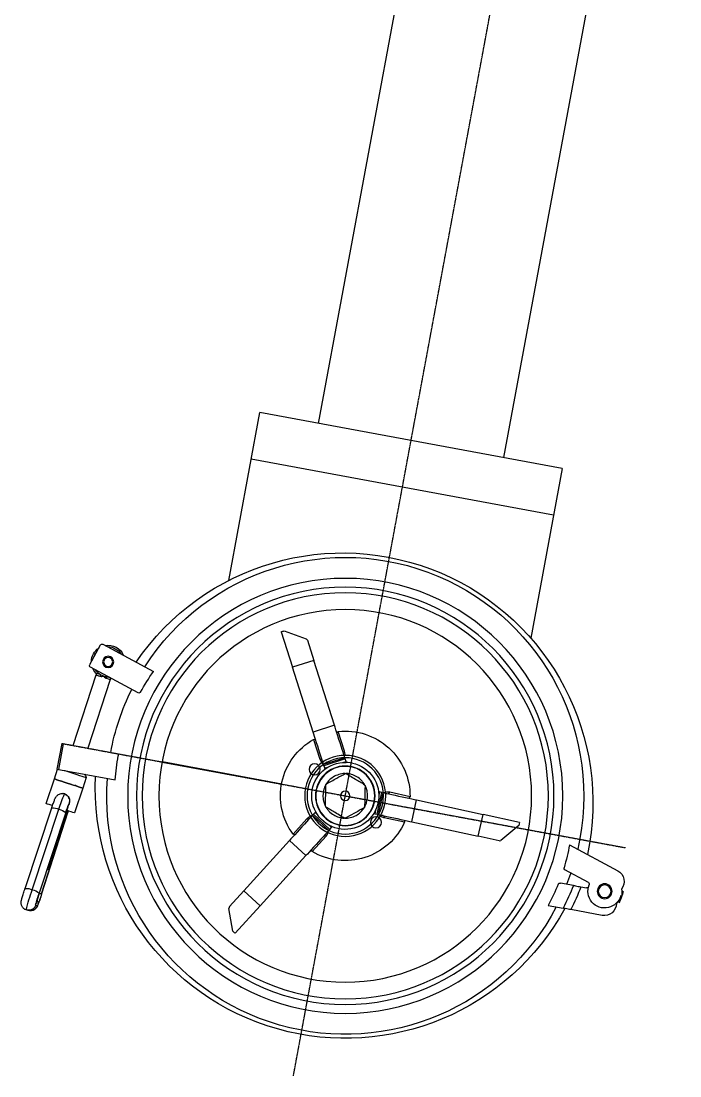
# Model space of a CAD drawing. Header units: millimetres. Extents: x -62354 to 129108, y -71259 to 35407.
# Drawn here: x -20539 to -20185, y 18749 to 19315 of the extents above; entities that cross this region are included whole.
import ezdxf

# ---------------------------------------------------------------- set-up
doc = ezdxf.new("R2010")
doc.units = ezdxf.units.MM
doc.header["$MEASUREMENT"] = 0
doc.linetypes.add('1st FL Layout xrf$0$DASHED2', pattern=[0.375, 0.25, -0.125])
doc.layers.add('1st FL Layout xrf$0$CR-Machine', color=7, linetype='Continuous', transparency=0.5)

# ---------------------------------------------------------------- blocks, each defined once
blk = doc.blocks.new('1st FL Layout xrf$0$skjdfhkjwhieuyiury8723423434343')
for p, q in [((1055.59, -361.26), (1012.32, -375.58)), ((1055.59, -361.26), (1055.6, -361.26)), ((1067.46, -362.83), (1067.16, -361.9)), ((1056.31, -365.09), (1013.04, -379.42)), ((1063.91, -367.1), (1064.59, -366.94)), ((1064.59, -366.94), (1064.9, -367.87)), ((1010.09, -372.61), (996.78, -376.96)), ((1014.82, -383.18), (1058.08, -368.86)), ((1014.83, -383.17), (1058.1, -368.85)), ((1015.1, -384.11), (1058.49, -370.16)), ((1058.51, -370.16), (1015.12, -384.11)), ((1045.07, -373.82), (1045.58, -373.66)), ((1058.1, -368.85), (1058.08, -368.86)), ((1058.51, -370.16), (1058.49, -370.16)), ((977.74, -380.92), (991.51, -378.37)), ((991.69, -379.35), (977.92, -381.9)), ((991.51, -378.37), (997.29, -409.63)), ((996.78, -376.96), (991.56, -378.66)), ((1028.43, -379.25), (1028.85, -379.11)), ((1029.62, -378.86), (1030.04, -378.73)), ((1030.81, -378.48), (1031.23, -378.34)), ((1032, -378.09), (1032.42, -377.95)), ((1033.19, -377.7), (1033.61, -377.56)), ((1034.37, -377.31), (1034.79, -377.18)), ((1035.56, -376.93), (1035.98, -376.79)), ((1036.75, -376.54), (1037.17, -376.4)), ((1037.94, -376.15), (1038.36, -376.01)), ((1039.13, -375.76), (1039.55, -375.63)), ((1040.32, -375.37), (1040.74, -375.24)), ((1041.5, -374.99), (1041.92, -374.85)), ((1042.69, -374.6), (1043.11, -374.46)), ((1043.88, -374.21), (1044.3, -374.07)), ((1004.88, -382.42), (1004.89, -382.45)), ((1010.56, -384.71), (1009.92, -384.98)), ((1009.94, -385.05), (1009.92, -384.98)), ((1014.17, -383.9), (1014.59, -383.77)), ((1014.83, -383.17), (1014.82, -383.18)), ((1015.12, -384.11), (1015.1, -384.11)), ((1015.36, -383.52), (1015.78, -383.38)), ((1016.55, -383.13), (1016.97, -382.99)), ((1017.74, -382.74), (1018.16, -382.6)), ((1018.93, -382.35), (1019.35, -382.22)), ((1020.11, -381.97), (1020.53, -381.83)), ((1021.3, -381.58), (1021.72, -381.44)), ((1022.49, -381.19), (1022.91, -381.05)), ((1023.68, -380.8), (1024.1, -380.67)), ((1024.87, -380.41), (1025.29, -380.28)), ((1026.06, -380.03), (1026.48, -379.89)), ((1027.24, -379.64), (1027.66, -379.5)), ((978.87, -387.01), (940.99, -399.36)), ((1000.34, -388.41), (1000.41, -388.08)), ((1001.74, -392.17), (1015.05, -387.82)), ((935.48, -395.96), (924.92, -401.66)), ((943.47, -406.97), (980.34, -394.94)), ((996.04, -394.03), (1001.74, -392.17)), ((950.6, -421.9), (936.84, -396.37)), ((924.51, -403.01), (939.12, -430.12)), ((942.06, -406.05), (942.05, -405.4)), ((987.49, -434.94), (999.37, -499.1)), ((999.85, -499.03), (987.98, -434.86)), ((988.29, -436.54), (987.8, -436.63)), ((890.24, -470.59), (800.13, -487.28)), ((1065.3, -470.9), (1056.85, -478.59)), ((1079.69, -474.03), (1064.93, -487.47)), ((1065.3, -470.9), (1066.31, -470.58)), ((1078.6, -472.7), (1066.31, -470.58)), ((1029.89, -503.14), (1056.85, -478.59)), ((1056.85, -478.59), (1064.93, -487.47)), ((855.24, -644.88), (825.21, -482.63)), ((830.17, -649.52), (800.13, -487.28)), ((998.42, -491.25), (997.93, -491.34)), ((998.17, -491.29), (997.93, -491.34)), ((1037.97, -512.01), (1064.93, -487.47)), ((917.27, -500.32), (921.59, -512.03)), ((917.88, -498.71), (936.89, -504.78)), ((1029.89, -503.14), (1037.97, -512.01)), ((933.25, -516.21), (936.89, -504.78)), ((971.63, -515.85), (936.89, -504.78)), ((1018.18, -512.51), (1026.45, -505.04)), ((922.36, -512.74), (921.59, -512.03)), ((922.36, -512.74), (933.25, -516.21)), ((805.96, -518.74), (555.22, -565.16)), ((967.99, -527.29), (933.25, -516.21)), ((967.99, -527.29), (971.63, -515.85)), ((975.6, -516.07), (986.21, -519.42)), ((1014.42, -517.22), (1014.81, -516.87)), ((1014.81, -516.87), (1015.82, -515.95)), ((1016.01, -518.19), (1014.81, -516.87)), ((1015.82, -515.95), (1016.34, -515.47)), ((1015.82, -515.95), (1023.9, -524.82)), ((1016.34, -515.47), (1024.42, -524.34)), ((1035.77, -515.29), (1027.56, -522.82)), ((985.44, -532.85), (989.09, -521.42)), ((986.11, -533.07), (989.76, -521.63)), ((989.76, -521.63), (989.09, -521.42)), ((989.76, -521.63), (991.06, -522.05)), ((991.06, -522.05), (990.52, -523.75)), ((991.56, -522.21), (991.06, -522.05)), ((1022.89, -525.74), (1021.69, -524.42)), ((1022.5, -526.1), (1022.89, -525.74)), ((1023.9, -524.82), (1022.89, -525.74)), ((1023.9, -524.82), (1024.42, -524.34)), ((1026.57, -522.39), (1027.56, -522.82)), ((981.96, -532.74), (971.36, -529.32)), ((987.96, -531.78), (987.41, -533.48)), ((986.11, -533.07), (985.44, -532.85)), ((987.41, -533.48), (986.11, -533.07)), ((987.92, -533.64), (987.41, -533.48)), ((1013.76, -549.28), (1015.5, -548.9)), ((1015.39, -548.38), (1015.5, -548.9)), ((1015.5, -548.9), (1015.8, -550.24)), ((1003.67, -550.94), (1003.78, -551.46)), ((1003.78, -551.46), (1005.53, -551.08)), ((1004.07, -552.79), (1003.78, -551.46)), ((1015.8, -550.24), (1004.07, -552.79)), ((1004.07, -552.79), (1004.22, -553.48)), ((1015.95, -550.92), (1004.22, -553.48)), ((1015.8, -550.24), (1015.95, -550.92)), ((1016.41, -553.38), (1016.31, -553.15)), ((1017.59, -554), (1019.92, -564.89)), ((1004.84, -556.32), (1003.98, -556.97)), ((1006.39, -567.84), (1003.98, -556.97)), ((1019.85, -568.82), (1008.13, -571.38)), ((1008.13, -571.38), (1015.9, -607.01)), ((1019.85, -568.82), (1027.63, -604.45)), ((1027.63, -604.45), (1015.9, -607.01)), ((1030.06, -615.61), (1027.63, -604.45)), ((1020.16, -626.5), (1015.9, -607.01)), ((1021.85, -626.23), (1029.84, -616.64)), ((1030.06, -615.61), (1029.84, -616.64)), ((573.61, -664.47), (824.34, -618.05)), ((830.17, -649.52), (921.25, -632.66)), ((1064.71, -641.97), (1066.2, -650)), ((1052.39, -663.53), (1045.63, -650.99)), ((1054, -655.52), (1052.7, -648.5)), ((1032.18, -653.43), (1046.14, -679.33)), ((1070.07, -670.9), (1066.97, -654.15)), ((1054.75, -659.57), (1055.29, -662.5)), ((1057.14, -682.13), (1058.45, -681.55)), ((1059.39, -680.99), (1063.25, -679.98)), ((1060.11, -680.8), (1060.78, -680.5))]:
    blk.add_line(p, q)
at = {"color": 253, "linetype": '1st FL Layout xrf$0$DASHED2'}
for p, q in [((977.74, -380.92), (1033.74, -683.41)), ((1156.23, -505.25), (35.89, -712.66))]:
    blk.add_line(p, q, dxfattribs=at)
for points in [[(1067.16, -361.9), (1066.84, -361.18), (1066.62, -360.83)], [(1067.64, -363.73), (1067.63, -363.59), (1067.46, -362.83)], [(1011.15, -375.87), (1010.96, -375.29), (1010.58, -374.12), (1010.3, -373.26), (1010.14, -372.75), (1010.09, -372.61)], [(1045.58, -373.66), (1045.56, -373.61), (1045.44, -373.25), (1045.38, -373.06)], [(1001.74, -392.17), (1001.72, -392.09), (1001.59, -391.69), (1001.35, -390.95), (1001.01, -389.91), (1000.59, -388.62), (1000.1, -387.14), (999.58, -385.55), (999.05, -383.9), (998.52, -382.29), (998.03, -380.78), (997.59, -379.45), (997.24, -378.36), (996.98, -377.56), (996.82, -377.08), (996.78, -376.96)], [(996.78, -376.96), (996.82, -377.09), (996.98, -377.56)], [(996.98, -377.56), (997.24, -378.37), (997.6, -379.46), (998.03, -380.79), (998.52, -382.3), (999.05, -383.92), (999.59, -385.56), (1000.11, -387.16), (1000.59, -388.63), (1001.01, -389.92), (1001.35, -390.95), (1001.59, -391.69), (1001.72, -392.09), (1001.74, -392.17)], [(992.26, -382.44), (992.33, -382.65), (992.82, -384.16), (993.35, -385.78), (993.88, -387.42), (994.4, -389.02), (994.89, -390.49), (995.31, -391.78), (995.64, -392.82), (995.88, -393.55), (996.02, -393.95), (996.04, -394.03)], [(1004.88, -382.42), (1004.71, -381.66), (1004.69, -381.44)], [(1015.05, -387.82), (1015.05, -387.82), (1014.97, -387.57), (1014.77, -386.96), (1014.46, -386.01), (1014.05, -384.76), (1013.66, -383.56)], [(1015.12, -384.11), (1014.12, -384.43), (1013.96, -384.47)], [(931.08, -398.34), (930.15, -398.77), (929.32, -399.28)], [(940.01, -399.16), (938.55, -398.09), (937.48, -397.55)], [(940.77, -401.48), (940.46, -400.52), (940.22, -399.78), (940.06, -399.32), (940.01, -399.16)], [(940.99, -399.36), (941.04, -399.51), (941.17, -399.92), (941.39, -400.58), (941.66, -401.43)], [(942.58, -407.02), (942.36, -406.35), (942.05, -405.4)], [(942.8, -404.91), (943.08, -405.76), (943.29, -406.41), (943.43, -406.83), (943.47, -406.97)], [(1016.34, -515.47), (1016.85, -515.01), (1017.62, -514.31), (1018.61, -513.41), (1019.79, -512.33), (1021.11, -511.13), (1022.52, -509.85), (1023.97, -508.53), (1025.4, -507.23), (1026.76, -505.99), (1027.99, -504.87), (1029.05, -503.91), (1029.89, -503.14)], [(1018.5, -513.51), (1018.34, -513.01), (1018.18, -512.51)], [(1024.42, -524.34), (1024.93, -523.88), (1025.7, -523.18), (1026.69, -522.28), (1027.87, -521.21), (1029.19, -520.01), (1030.6, -518.72), (1032.05, -517.4), (1033.48, -516.1), (1034.84, -514.86), (1036.07, -513.74), (1037.12, -512.78), (1037.97, -512.01)], [(989.09, -521.42), (988.43, -521.21), (987.44, -520.9), (986.16, -520.49), (984.65, -520), (982.95, -519.46), (981.13, -518.88), (979.26, -518.29), (977.42, -517.7), (975.67, -517.14), (974.08, -516.64), (972.72, -516.2), (971.63, -515.85)], [(986.21, -519.42), (986.24, -519.97), (986.27, -520.52)], [(985.44, -532.85), (984.78, -532.64), (983.8, -532.33), (982.52, -531.92), (981, -531.44), (979.3, -530.89), (977.48, -530.31), (975.61, -529.72), (973.77, -529.13), (972.02, -528.57), (970.44, -528.07), (969.07, -527.63), (967.99, -527.29)], [(982.66, -531.97), (982.31, -532.35), (981.96, -532.74)], [(988.32, -536.92), (987.96, -534.44), (987.92, -533.64)], [(1004.22, -553.48), (1004.37, -554.16), (1004.59, -555.17), (1004.88, -556.48), (1005.22, -558.04), (1005.6, -559.78), (1006, -561.65), (1006.42, -563.56), (1006.83, -565.45), (1007.22, -567.24), (1007.58, -568.87), (1007.88, -570.27), (1008.13, -571.38)], [(1015.95, -550.92), (1016.09, -551.6), (1016.31, -552.61), (1016.6, -553.92), (1016.94, -555.48), (1017.32, -557.22), (1017.73, -559.09), (1018.15, -561), (1018.56, -562.89), (1018.95, -564.68), (1019.3, -566.31), (1019.61, -567.71), (1019.85, -568.82)], [(1016.57, -553.77), (1017.08, -553.88), (1017.59, -554)], [(1053.34, -651.97), (1047.53, -654.13), (1047.35, -654.19)]]:
    blk.add_lwpolyline(points)
for centre, radius in [((934, -405.85), 3), ((934, -405.85), 2.42), ((1005.91, -533.08), 112), ((1005.91, -533.08), 100), ((1005.91, -533.08), 21.75), ((1005.91, -533.08), 16), ((1005.91, -533.08), 15.85), ((1057.11, -672.29), 4), ((1057.11, -672.29), 3.42)]:
    blk.add_circle(centre, radius)
at = {"color": 253}
for centre, radius in [((1005.91, -533.08), 116.75), ((1005.91, -533.08), 109), ((1005.91, -533.08), 20.5), ((991.69, -516.63), 3), ((1005.91, -533.08), 2.5), ((1020.13, -549.54), 3)]:
    blk.add_circle(centre, radius, dxfattribs=at)
for centre, radius, start, end in [((1063.19, -361.82), 7.62, 175.7971, 205.4753), ((1088.17, -453.18), 93.67, 102.9669, 109.8893), ((1063.35, -363.14), 4, 288.0531, 18.0534), ((1065.15, -363.22), 9.04, 191.98, 218.5761), ((1076.63, -419.77), 54.19, 102.8383, 110.0179), ((1043.46, -318.1), 54.18, 286.1187, 293.2991), ((1063.66, -364.07), 4, 243.7444, 288.0713), ((1063.66, -364.07), 4, 288.0558, 4.8904), ((1056.02, -369.56), 2.56, 346.4837, 18.1966), ((1019.92, -376.14), 7.62, 175.7974, 205.475), ((1030.86, -440.44), 63.57, 106.2771, 114.1252), ((1008.68, -381.18), 4, 198.0839, 288.0836), ((1025.51, -419.79), 38.14, 106.2774, 114.1251), ((1021.89, -377.54), 9.04, 191.9798, 218.5763), ((1014.39, -383.74), 0.813, 333.2613, 9.9423), ((935.96, -396.84), 1, 28.3158, 118.3158), ((999.26, -384.56), 10, 239.0789, 251.1986), ((925.4, -402.54), 1, 118.3158, 208.3158), ((934, -405.85), 9, 91.0498, 145.5819), ((934, -405.85), 8.06, 3.2532, 58.0607), ((940.68, -398.41), 1, 228.0685, 288.0685), ((941.14, -400.05), 1.47, 255.5335, 290.9737), ((1001.82, -533.2), 134.25, 298.7381, 92.7655), ((934, -405.85), 9, 169.3734, 247.2583), ((934, -405.85), 8.06, 178.571, 238.0607), ((943.18, -406.33), 1.47, 105.1665, 140.6012), ((943.78, -407.92), 1, 108.0685, 157.5602), ((984.18, -410.24), 1, 190.4886, 280.0293), ((1005.91, -533.08), 123.75, 93.9927, 100.0293), ((1009.77, -531.72), 134.25, 124.3017, 281.8733), ((1009.77, -531.72), 123.75, 118.7751, 124.8117), ((949.72, -422.38), 1, 298.7751, 28.3158), ((1005.91, -533.08), 94.5, 38.6729, 39.7135), ((1005.91, -533.08), 94.5, 158.6729, 159.7135), ((1005.91, -533.08), 34.76, 53.7794, 150.701), ((1005.91, -533.08), 34.76, 293.7794, 30.7966), ((1005.91, -533.08), 12, 120.0883, 122.1783), ((1005.91, -533.08), 12, 60.0883, 62.1783), ((1005.91, -533.08), 34.76, 173.7794, 270.7966), ((1005.91, -533.08), 12, 180.0883, 182.1783), ((1005.91, -533.08), 12, 0.0883, 2.1783), ((1005.91, -533.08), 12, 240.0883, 242.1783), ((1005.91, -533.08), 12, 300.0883, 302.1783), ((1005.91, -533.08), 94.5, 278.6729, 279.7135), ((1005.91, -533.08), 123.75, 292.5182, 298.3714), ((1009.77, -531.72), 123.75, 280.4331, 286.2863), ((1044.75, -651.47), 1, 28.3158, 106.2863), ((1053.69, -648.32), 1, 112.5182, 190.4886), ((1005.91, -533.08), 131.55, 291.444, 297.2788), ((1005.91, -533.08), 135.59, 291.1136, 296.7642), ((1053.27, -663.05), 1, 208.3158, 292.5767), ((1057.11, -672.29), 9, 284.7195, 112.5767), ((1054.31, -662.69), 1, 286.2277, 10.4886), ((1063.68, -672.09), 6.5, 269.9823, 10.4886), ((1051.86, -676.25), 6.5, 208.3158, 308.8221), ((1056.3, -672.78), 9.38, 306.3545, 321.8053), ((1058.04, -672.17), 9.38, 256.9991, 303.7022), ((1056.3, -672.78), 9.38, 275.1022, 295.0491)]:
    blk.add_arc(centre, radius, start, end)
for radius, start, end in [(128, 100.4886, 116.5066), (128, 297.7586, 94.2093), (128, 122.7838, 282.9309), (18, 192.3132, 181.7844)]:
    blk.add_arc((1005.91, -533.08), radius, start, end, dxfattribs=at)
for points, knots in [([(1066.61, -360.83), (1066.43, -360.61), (1066.08, -360.15), (1065.39, -359.66), (1064.68, -359.34), (1064.01, -359.17), (1063.42, -359.12), (1062.95, -359.14), (1062.58, -359.19), (1062.22, -359.26), (1061.75, -359.37), (1061.03, -359.56), (1060.03, -359.85), (1058.86, -360.21), (1057.56, -360.62), (1056.45, -360.97), (1055.79, -361.19), (1055.59, -361.26)], [0, 0, 0, 0, 0.714586, 1.443808, 2.098619, 2.682652, 3.192179, 3.627798, 4.027323, 4.54952, 5.397151, 6.602462, 7.755741, 8.968182, 10.156497, 11.336453, 11.890135, 11.890135, 11.890135, 11.890135]), ([(1058.1, -368.85), (1058.32, -368.78), (1058.97, -368.57), (1060.05, -368.22), (1061.27, -367.84), (1062.34, -367.51), (1063.17, -367.27), (1063.69, -367.13), (1063.91, -367.08), (1063.93, -367.08), (1063.81, -367.09), (1063.67, -367.12), (1063.57, -367.12), (1063.56, -367.12)], [0, 0, 0, 0, 0.489901, 1.426291, 2.362769, 3.293513, 4.210784, 4.97909, 5.567762, 5.923972, 6.188736, 6.429017, 6.441295, 6.441295, 6.441295, 6.441295]), ([(1058.49, -370.16), (1058.72, -370.09), (1059.4, -369.87), (1060.53, -369.5), (1061.8, -369.07), (1062.96, -368.66), (1063.94, -368.31), (1064.65, -368.03), (1065.12, -367.83), (1065.53, -367.63), (1066, -367.34), (1066.51, -366.91), (1067, -366.33), (1067.41, -365.54), (1067.67, -364.64), (1067.64, -364.02), (1067.63, -363.73)], [0, 0, 0, 0, 0.617512, 1.798451, 2.98264, 4.172323, 5.376233, 6.619325, 7.543212, 8.147916, 8.671382, 9.19182, 9.859674, 10.613328, 11.430092, 12.172799, 12.172799, 12.172799, 12.172799]), ([(1043.88, -374.21), (1043.85, -374.19), (1043.8, -374.16), (1043.63, -373.76), (1043.59, -373.66)], [0, 0, 0, 0, 0.4644378, 0.632598, 0.632598, 0.632598, 0.632598]), ([(1044.01, -373.52), (1044.05, -373.62), (1044.21, -374.01), (1044.31, -374.18), (1044.3, -374.04), (1044.3, -374.02)], [0, 0, 0, 0, 0.1661128, 0.6221371, 0.6965531, 0.6965531, 0.6965531, 0.6965531]), ([(1044.31, -374.06), (1044.34, -373.93), (1044.39, -373.7), (1044.44, -373.47), (1044.46, -373.37)], [0, 0, 0, 0, 0.4057634, 0.7103119, 0.7103119, 0.7103119, 0.7103119]), ([(1044.53, -373.35), (1044.6, -373.41), (1044.78, -373.57), (1044.96, -373.73), (1045.06, -373.82)], [0, 0, 0, 0, 0.3073677, 0.7125743, 0.7125743, 0.7125743, 0.7125743]), ([(1045.05, -373.79), (1045.01, -373.76), (1044.97, -373.73), (1044.82, -373.37), (1044.77, -373.26)], [0, 0, 0, 0, 0.4139563, 0.5920295, 0.5920295, 0.5920295, 0.5920295]), ([(1012.32, -375.58), (1012.09, -375.66), (1011.42, -375.88), (1010.36, -376.24), (1009.23, -376.64), (1008.27, -376.99), (1007.63, -377.24), (1007.19, -377.43), (1006.82, -377.61), (1006.35, -377.9), (1005.85, -378.32), (1005.35, -378.9), (1004.93, -379.68), (1004.68, -380.56), (1004.7, -381.16), (1004.71, -381.44)], [0, 0, 0, 0, 0.602377, 1.756299, 2.917692, 4.09486, 5.317199, 6.015873, 6.61335, 7.128343, 7.631007, 8.276816, 9.012017, 9.805559, 10.489577, 10.489577, 10.489577, 10.489577]), ([(1026.49, -379.88), (1026.51, -379.75), (1026.56, -379.55), (1026.6, -379.34), (1026.61, -379.28)], [0, 0, 0, 0, 0.4057463, 0.6168907, 0.6168907, 0.6168907, 0.6168907]), ([(1026.77, -379.22), (1026.82, -379.27), (1026.98, -379.41), (1027.13, -379.55), (1027.23, -379.64)], [0, 0, 0, 0, 0.2144242, 0.6196414, 0.6196414, 0.6196414, 0.6196414]), ([(1027.22, -379.6), (1027.19, -379.58), (1027.15, -379.56), (1027.01, -379.23), (1026.98, -379.15)], [0, 0, 0, 0, 0.3871111, 0.511612, 0.511612, 0.511612, 0.511612]), ([(1027.4, -379.02), (1027.43, -379.09), (1027.58, -379.45), (1027.67, -379.6), (1027.66, -379.47), (1027.66, -379.45)], [0, 0, 0, 0, 0.1198243, 0.5515816, 0.622037, 0.622037, 0.622037, 0.622037]), ([(1027.67, -379.49), (1027.7, -379.36), (1027.74, -379.16), (1027.79, -378.95), (1027.8, -378.88)], [0, 0, 0, 0, 0.4057602, 0.6231185, 0.6231185, 0.6231185, 0.6231185]), ([(1027.95, -378.83), (1028.01, -378.88), (1028.16, -379.02), (1028.32, -379.16), (1028.42, -379.25)], [0, 0, 0, 0, 0.2206319, 0.6258395, 0.6258395, 0.6258395, 0.6258395]), ([(1028.41, -379.21), (1028.38, -379.2), (1028.34, -379.17), (1028.2, -378.84), (1028.17, -378.76)], [0, 0, 0, 0, 0.3890415, 0.5169809, 0.5169809, 0.5169809, 0.5169809]), ([(1028.59, -378.62), (1028.62, -378.7), (1028.77, -379.06), (1028.86, -379.22), (1028.85, -379.08), (1028.85, -379.06)], [0, 0, 0, 0, 0.123021, 0.5566099, 0.6273641, 0.6273641, 0.6273641, 0.6273641]), ([(1028.86, -379.1), (1028.89, -378.97), (1028.93, -378.77), (1028.98, -378.56), (1028.99, -378.49)], [0, 0, 0, 0, 0.4057604, 0.6293587, 0.6293587, 0.6293587, 0.6293587]), ([(1029.14, -378.44), (1029.19, -378.49), (1029.35, -378.63), (1029.51, -378.77), (1029.61, -378.86)], [0, 0, 0, 0, 0.2268278, 0.632033, 0.632033, 0.632033, 0.632033]), ([(1029.6, -378.83), (1029.57, -378.81), (1029.53, -378.78), (1029.39, -378.45), (1029.35, -378.37)], [0, 0, 0, 0, 0.3909424, 0.5223334, 0.5223334, 0.5223334, 0.5223334]), ([(1029.77, -378.23), (1029.81, -378.31), (1029.96, -378.67), (1030.05, -378.83), (1030.04, -378.69), (1030.04, -378.68)], [0, 0, 0, 0, 0.1262321, 0.5616406, 0.6326925, 0.6326925, 0.6326925, 0.6326925]), ([(1030.05, -378.72), (1030.08, -378.58), (1030.12, -378.38), (1030.17, -378.17), (1030.18, -378.09)], [0, 0, 0, 0, 0.4057605, 0.6355727, 0.6355727, 0.6355727, 0.6355727]), ([(1030.32, -378.05), (1030.38, -378.1), (1030.54, -378.24), (1030.7, -378.38), (1030.8, -378.47)], [0, 0, 0, 0, 0.2330214, 0.6382266, 0.6382266, 0.6382266, 0.6382266]), ([(1030.79, -378.44), (1030.76, -378.42), (1030.72, -378.39), (1030.58, -378.06), (1030.54, -377.98)], [0, 0, 0, 0, 0.3928228, 0.5276911, 0.5276911, 0.5276911, 0.5276911]), ([(1030.96, -377.84), (1030.99, -377.92), (1031.15, -378.28), (1031.24, -378.44), (1031.23, -378.31), (1031.23, -378.29)], [0, 0, 0, 0, 0.1294595, 0.5666495, 0.6379913, 0.6379913, 0.6379913, 0.6379913]), ([(1031.24, -378.33), (1031.27, -378.2), (1031.31, -377.99), (1031.36, -377.78), (1031.37, -377.7)], [0, 0, 0, 0, 0.4057606, 0.6418129, 0.6418129, 0.6418129, 0.6418129]), ([(1031.51, -377.66), (1031.57, -377.71), (1031.73, -377.85), (1031.89, -378), (1031.99, -378.09)], [0, 0, 0, 0, 0.2392291, 0.6444342, 0.6444342, 0.6444342, 0.6444342]), ([(1031.97, -378.05), (1031.94, -378.03), (1031.9, -378.01), (1031.76, -377.67), (1031.73, -377.58)], [0, 0, 0, 0, 0.3946839, 0.5330472, 0.5330472, 0.5330472, 0.5330472]), ([(1032.15, -377.44), (1032.18, -377.53), (1032.34, -377.89), (1032.43, -378.05), (1032.42, -377.92), (1032.41, -377.9)], [0, 0, 0, 0, 0.1327023, 0.5716683, 0.6432999, 0.6432999, 0.6432999, 0.6432999]), ([(1032.43, -377.94), (1032.46, -377.81), (1032.5, -377.6), (1032.55, -377.39), (1032.56, -377.31)], [0, 0, 0, 0, 0.4057608, 0.648027, 0.648027, 0.648027, 0.648027]), ([(1032.69, -377.26), (1032.75, -377.32), (1032.91, -377.46), (1033.07, -377.61), (1033.17, -377.7)], [0, 0, 0, 0, 0.2454109, 0.65063, 0.65063, 0.65063, 0.65063]), ([(1033.19, -377.7), (1033.15, -377.68), (1033.11, -377.65), (1032.95, -377.28), (1032.91, -377.19)], [0, 0, 0, 0, 0.4473594, 0.5843931, 0.5843931, 0.5843931, 0.5843931]), ([(1033.33, -377.05), (1033.37, -377.14), (1033.52, -377.51), (1033.62, -377.67), (1033.6, -377.53), (1033.6, -377.51)], [0, 0, 0, 0, 0.135969, 0.5766999, 0.6486197, 0.6486197, 0.6486197, 0.6486197]), ([(1033.62, -377.55), (1033.64, -377.42), (1033.69, -377.21), (1033.73, -376.99), (1033.75, -376.91)], [0, 0, 0, 0, 0.4057595, 0.6542671, 0.6542671, 0.6542671, 0.6542671]), ([(1033.87, -376.87), (1033.94, -376.93), (1034.1, -377.07), (1034.26, -377.22), (1034.36, -377.31)], [0, 0, 0, 0, 0.2516186, 0.6568235, 0.6568235, 0.6568235, 0.6568235]), ([(1034.35, -377.28), (1034.32, -377.26), (1034.28, -377.23), (1034.14, -376.89), (1034.1, -376.8)], [0, 0, 0, 0, 0.3983484, 0.5437615, 0.5437615, 0.5437615, 0.5437615]), ([(1034.52, -376.66), (1034.56, -376.75), (1034.71, -377.12), (1034.8, -377.28), (1034.79, -377.14), (1034.79, -377.13)], [0, 0, 0, 0, 0.1392505, 0.5817334, 0.653939, 0.653939, 0.653939, 0.653939]), ([(1034.8, -377.17), (1034.83, -377.03), (1034.88, -376.82), (1034.92, -376.6), (1034.94, -376.52)], [0, 0, 0, 0, 0.4057473, 0.6604812, 0.6604812, 0.6604812, 0.6604812]), ([(1035.06, -376.48), (1035.12, -376.54), (1035.29, -376.69), (1035.45, -376.83), (1035.55, -376.92)], [0, 0, 0, 0, 0.2578122, 0.663017, 0.663017, 0.663017, 0.663017]), ([(1035.54, -376.89), (1035.51, -376.87), (1035.47, -376.84), (1035.32, -376.5), (1035.28, -376.41)], [0, 0, 0, 0, 0.4001625, 0.5491334, 0.5491334, 0.5491334, 0.5491334]), ([(1035.7, -376.27), (1035.74, -376.36), (1035.9, -376.73), (1035.99, -376.89), (1035.98, -376.76), (1035.98, -376.74)], [0, 0, 0, 0, 0.142549, 0.5867685, 0.6592574, 0.6592574, 0.6592574, 0.6592574]), ([(1035.99, -376.78), (1036.02, -376.65), (1036.07, -376.43), (1036.11, -376.21), (1036.13, -376.13)], [0, 0, 0, 0, 0.4057611, 0.6667214, 0.6667214, 0.6667214, 0.6667214]), ([(1036.24, -376.09), (1036.31, -376.15), (1036.47, -376.3), (1036.64, -376.45), (1036.74, -376.54)], [0, 0, 0, 0, 0.264008, 0.6692128, 0.6692128, 0.6692128, 0.6692128]), ([(1036.73, -376.5), (1036.7, -376.48), (1036.66, -376.45), (1036.51, -376.11), (1036.47, -376.01)], [0, 0, 0, 0, 0.4019386, 0.5544797, 0.5544797, 0.5544797, 0.5544797]), ([(1036.89, -375.87), (1036.93, -375.97), (1037.09, -376.34), (1037.18, -376.5), (1037.17, -376.37), (1037.17, -376.35)], [0, 0, 0, 0, 0.1458646, 0.591807, 0.6645772, 0.6645772, 0.6645772, 0.6645772]), ([(1037.18, -376.39), (1037.21, -376.26), (1037.26, -376.04), (1037.3, -375.82), (1037.32, -375.73)], [0, 0, 0, 0, 0.4057613, 0.6729492, 0.6729492, 0.6729492, 0.6729492]), ([(1037.42, -375.7), (1037.49, -375.76), (1037.66, -375.91), (1037.83, -376.06), (1037.93, -376.15)], [0, 0, 0, 0, 0.2702016, 0.6754064, 0.6754064, 0.6754064, 0.6754064]), ([(1037.92, -376.11), (1037.89, -376.09), (1037.84, -376.06), (1037.7, -375.72), (1037.66, -375.62)], [0, 0, 0, 0, 0.4037159, 0.5598527, 0.5598527, 0.5598527, 0.5598527]), ([(1038.08, -375.48), (1038.12, -375.58), (1038.27, -375.95), (1038.37, -376.11), (1038.36, -375.98), (1038.36, -375.96)], [0, 0, 0, 0, 0.1491989, 0.5968568, 0.6699067, 0.6699067, 0.6699067, 0.6699067]), ([(1038.37, -376), (1038.4, -375.87), (1038.44, -375.65), (1038.49, -375.43), (1038.51, -375.34)], [0, 0, 0, 0, 0.40576, 0.6791618, 0.6791618, 0.6791618, 0.6791618]), ([(1038.61, -375.31), (1038.68, -375.37), (1038.85, -375.52), (1039.02, -375.67), (1039.12, -375.76)], [0, 0, 0, 0, 0.2763975, 0.6816022, 0.6816022, 0.6816022, 0.6816022]), ([(1039.1, -375.72), (1039.07, -375.7), (1039.03, -375.67), (1038.89, -375.33), (1038.84, -375.23)], [0, 0, 0, 0, 0.4054559, 0.5651998, 0.5651998, 0.5651998, 0.5651998]), ([(1039.26, -375.09), (1039.3, -375.18), (1039.46, -375.56), (1039.56, -375.73), (1039.55, -375.59), (1039.54, -375.57)], [0, 0, 0, 0, 0.1525463, 0.6018944, 0.6752203, 0.6752203, 0.6752203, 0.6752203]), ([(1039.56, -375.61), (1039.59, -375.48), (1039.63, -375.26), (1039.68, -375.04), (1039.7, -374.94)], [0, 0, 0, 0, 0.4057615, 0.6854034, 0.6854034, 0.6854034, 0.6854034]), ([(1039.79, -374.91), (1039.86, -374.98), (1040.03, -375.13), (1040.2, -375.28), (1040.3, -375.37)], [0, 0, 0, 0, 0.2825934, 0.6877957, 0.6877957, 0.6877957, 0.6877957]), ([(1040.32, -375.37), (1040.28, -375.35), (1040.24, -375.32), (1040.07, -374.93), (1040.03, -374.83)], [0, 0, 0, 0, 0.4589006, 0.6165299, 0.6165299, 0.6165299, 0.6165299]), ([(1040.45, -374.7), (1040.49, -374.79), (1040.65, -375.17), (1040.75, -375.34), (1040.73, -375.21), (1040.73, -375.19)], [0, 0, 0, 0, 0.1559136, 0.6069508, 0.6805521, 0.6805521, 0.6805521, 0.6805521]), ([(1040.75, -375.23), (1040.77, -375.09), (1040.82, -374.87), (1040.87, -374.64), (1040.89, -374.55)], [0, 0, 0, 0, 0.4057464, 0.6916161, 0.6916161, 0.6916161, 0.6916161]), ([(1040.98, -374.52), (1041.05, -374.59), (1041.22, -374.74), (1041.39, -374.89), (1041.49, -374.98)], [0, 0, 0, 0, 0.2887988, 0.6940056, 0.6940056, 0.6940056, 0.6940056]), ([(1041.48, -374.95), (1041.45, -374.93), (1041.41, -374.9), (1041.26, -374.54), (1041.22, -374.44)], [0, 0, 0, 0, 0.4089021, 0.5759219, 0.5759219, 0.5759219, 0.5759219]), ([(1041.64, -374.3), (1041.68, -374.4), (1041.84, -374.78), (1041.93, -374.95), (1041.92, -374.82), (1041.92, -374.8)], [0, 0, 0, 0, 0.1592931, 0.6119929, 0.6858657, 0.6858657, 0.6858657, 0.6858657]), ([(1041.93, -374.84), (1041.96, -374.71), (1042.01, -374.48), (1042.06, -374.25), (1042.08, -374.16)], [0, 0, 0, 0, 0.4057632, 0.6978562, 0.6978562, 0.6978562, 0.6978562]), ([(1042.16, -374.13), (1042.23, -374.2), (1042.41, -374.35), (1042.58, -374.51), (1042.68, -374.6)], [0, 0, 0, 0, 0.2949806, 0.7001873, 0.7001873, 0.7001873, 0.7001873]), ([(1042.69, -374.6), (1042.66, -374.58), (1042.61, -374.55), (1042.45, -374.15), (1042.4, -374.05)], [0, 0, 0, 0, 0.462608, 0.6272424, 0.6272424, 0.6272424, 0.6272424]), ([(1042.82, -373.91), (1042.86, -374.01), (1043.03, -374.39), (1043.12, -374.56), (1043.11, -374.43), (1043.11, -374.41)], [0, 0, 0, 0, 0.1626974, 0.6170662, 0.6912114, 0.6912114, 0.6912114, 0.6912114]), ([(1043.12, -374.45), (1043.15, -374.32), (1043.2, -374.09), (1043.25, -373.86), (1043.27, -373.76)], [0, 0, 0, 0, 0.4057633, 0.7040855, 0.7040855, 0.7040855, 0.7040855]), ([(1043.34, -373.74), (1043.42, -373.81), (1043.59, -373.96), (1043.77, -374.12), (1043.87, -374.21)], [0, 0, 0, 0, 0.3011859, 0.7063926, 0.7063926, 0.7063926, 0.7063926]), ([(1009.94, -385.05), (1009.53, -385.14), (1008.71, -385.32), (1007.45, -385.1), (1006.28, -384.51), (1005.36, -383.58), (1005.03, -382.79), (1004.89, -382.45)], [0, 0, 0, 0, 1.232639, 2.461173, 3.791253, 5.209403, 6.295289, 6.295289, 6.295289, 6.295289]), ([(1010.96, -384.53), (1010.94, -384.54), (1010.68, -384.81), (1010.3, -384.93), (1009.94, -385.05)], [0, 0, 0, 0, 0.057339, 1.14929, 1.14929, 1.14929, 1.14929]), ([(1010.55, -384.69), (1010.55, -384.69), (1010.54, -384.7), (1010.67, -384.64), (1010.99, -384.52), (1011.6, -384.29), (1012.48, -383.97), (1013.58, -383.59), (1014.41, -383.32), (1014.83, -383.17)], [0, 0, 0, 0, 0.084949, 0.519127, 1.138044, 1.898434, 2.746431, 3.633928, 4.553471, 4.553471, 4.553471, 4.553471]), ([(1013.75, -383.54), (1013.79, -383.57), (1013.92, -383.69), (1014.06, -383.81), (1014.16, -383.9)], [0, 0, 0, 0, 0.1411252, 0.5463317, 0.5463317, 0.5463317, 0.5463317]), ([(1014.17, -383.9), (1014.14, -383.89), (1014.1, -383.87), (1013.96, -383.53), (1013.93, -383.48)], [0, 0, 0, 0, 0.4116584, 0.4951804, 0.4951804, 0.4951804, 0.4951804]), ([(1013.96, -384.48), (1014.19, -384.4), (1014.56, -384.29), (1014.96, -384.16), (1015.1, -384.11)], [0, 0, 0, 0, 0.747899, 1.199697, 1.199697, 1.199697, 1.199697]), ([(1014.35, -383.34), (1014.38, -383.39), (1014.52, -383.73), (1014.6, -383.87), (1014.59, -383.73), (1014.59, -383.72)], [0, 0, 0, 0, 0.0848973, 0.494868, 0.5617682, 0.5617682, 0.5617682, 0.5617682]), ([(1014.6, -383.76), (1014.63, -383.62), (1014.67, -383.44), (1014.71, -383.26), (1014.72, -383.22)], [0, 0, 0, 0, 0.4057584, 0.5515381, 0.5515381, 0.5515381, 0.5515381]), ([(1014.93, -383.14), (1014.97, -383.18), (1015.11, -383.3), (1015.25, -383.42), (1015.35, -383.51)], [0, 0, 0, 0, 0.152479, 0.5576853, 0.5576853, 0.5576853, 0.5576853]), ([(1015.34, -383.48), (1015.31, -383.46), (1015.27, -383.45), (1015.14, -383.14), (1015.12, -383.08)], [0, 0, 0, 0, 0.3667244, 0.4581285, 0.4581285, 0.4581285, 0.4581285]), ([(1015.54, -382.94), (1015.56, -383), (1015.71, -383.34), (1015.79, -383.48), (1015.78, -383.35), (1015.78, -383.33)], [0, 0, 0, 0, 0.0889649, 0.5016607, 0.5690056, 0.5690056, 0.5690056, 0.5690056]), ([(1015.79, -383.37), (1015.82, -383.24), (1015.86, -383.05), (1015.9, -382.87), (1015.91, -382.82)], [0, 0, 0, 0, 0.4057587, 0.5608473, 0.5608473, 0.5608473, 0.5608473]), ([(1016.12, -382.75), (1016.16, -382.79), (1016.3, -382.91), (1016.44, -383.04), (1016.54, -383.13)], [0, 0, 0, 0, 0.1586726, 0.5638788, 0.5638788, 0.5638788, 0.5638788]), ([(1016.53, -383.09), (1016.5, -383.08), (1016.46, -383.06), (1016.33, -382.75), (1016.31, -382.69)], [0, 0, 0, 0, 0.3688651, 0.4634745, 0.4634745, 0.4634745, 0.4634745]), ([(1016.72, -382.55), (1016.75, -382.61), (1016.89, -382.95), (1016.98, -383.09), (1016.97, -382.96), (1016.97, -382.94)], [0, 0, 0, 0, 0.0919645, 0.5066479, 0.5743171, 0.5743171, 0.5743171, 0.5743171]), ([(1016.98, -382.98), (1017.01, -382.85), (1017.05, -382.66), (1017.09, -382.48), (1017.1, -382.43)], [0, 0, 0, 0, 0.4057588, 0.5670737, 0.5670737, 0.5670737, 0.5670737]), ([(1017.3, -382.36), (1017.34, -382.39), (1017.48, -382.52), (1017.63, -382.65), (1017.73, -382.74)], [0, 0, 0, 0, 0.1648662, 0.5700746, 0.5700746, 0.5700746, 0.5700746]), ([(1017.71, -382.7), (1017.68, -382.69), (1017.65, -382.67), (1017.52, -382.36), (1017.49, -382.3)], [0, 0, 0, 0, 0.3709818, 0.4688187, 0.4688187, 0.4688187, 0.4688187]), ([(1017.91, -382.16), (1017.94, -382.22), (1018.08, -382.56), (1018.17, -382.71), (1018.16, -382.57), (1018.15, -382.55)], [0, 0, 0, 0, 0.0949769, 0.511615, 0.5796031, 0.5796031, 0.5796031, 0.5796031]), ([(1018.17, -382.59), (1018.19, -382.46), (1018.23, -382.27), (1018.27, -382.09), (1018.29, -382.03)], [0, 0, 0, 0, 0.4057576, 0.5733001, 0.5733001, 0.5733001, 0.5733001]), ([(1018.48, -381.97), (1018.53, -382), (1018.67, -382.13), (1018.81, -382.26), (1018.91, -382.35)], [0, 0, 0, 0, 0.1710621, 0.5762681, 0.5762681, 0.5762681, 0.5762681]), ([(1018.93, -382.35), (1018.89, -382.34), (1018.85, -382.32), (1018.71, -381.97), (1018.68, -381.9)], [0, 0, 0, 0, 0.4222759, 0.5202313, 0.5202313, 0.5202313, 0.5202313]), ([(1019.1, -381.76), (1019.12, -381.83), (1019.27, -382.17), (1019.36, -382.32), (1019.34, -382.18), (1019.34, -382.17)], [0, 0, 0, 0, 0.0980167, 0.5166039, 0.5849101, 0.5849101, 0.5849101, 0.5849101]), ([(1019.35, -382.21), (1019.38, -382.07), (1019.42, -381.88), (1019.46, -381.7), (1019.48, -381.64)], [0, 0, 0, 0, 0.4057592, 0.579528, 0.579528, 0.579528, 0.579528]), ([(1019.67, -381.57), (1019.71, -381.61), (1019.86, -381.74), (1020, -381.87), (1020.1, -381.96)], [0, 0, 0, 0, 0.177258, 0.5824639, 0.5824639, 0.5824639, 0.5824639]), ([(1020.09, -381.93), (1020.06, -381.91), (1020.02, -381.89), (1019.89, -381.58), (1019.86, -381.51)], [0, 0, 0, 0, 0.3751462, 0.4795108, 0.4795108, 0.4795108, 0.4795108]), ([(1020.28, -381.37), (1020.31, -381.44), (1020.46, -381.78), (1020.54, -381.93), (1020.53, -381.8), (1020.53, -381.78)], [0, 0, 0, 0, 0.1010733, 0.5215885, 0.5902093, 0.5902093, 0.5902093, 0.5902093]), ([(1020.54, -381.82), (1020.57, -381.69), (1020.61, -381.49), (1020.65, -381.3), (1020.67, -381.24)], [0, 0, 0, 0, 0.4057456, 0.585742, 0.585742, 0.585742, 0.585742]), ([(1020.85, -381.18), (1020.9, -381.22), (1021.04, -381.35), (1021.19, -381.49), (1021.29, -381.58)], [0, 0, 0, 0, 0.1834634, 0.5886693, 0.5886693, 0.5886693, 0.5886693]), ([(1021.28, -381.54), (1021.25, -381.52), (1021.21, -381.5), (1021.08, -381.19), (1021.05, -381.12)], [0, 0, 0, 0, 0.3771944, 0.4848583, 0.4848583, 0.4848583, 0.4848583]), ([(1021.47, -380.98), (1021.5, -381.05), (1021.65, -381.39), (1021.73, -381.54), (1021.72, -381.41), (1021.72, -381.39)], [0, 0, 0, 0, 0.1041499, 0.5265773, 0.5955102, 0.5955102, 0.5955102, 0.5955102]), ([(1021.73, -381.43), (1021.76, -381.3), (1021.8, -381.1), (1021.84, -380.91), (1021.86, -380.85)], [0, 0, 0, 0, 0.4057595, 0.5919822, 0.5919822, 0.5919822, 0.5919822]), ([(1022.04, -380.79), (1022.08, -380.83), (1022.23, -380.97), (1022.38, -381.1), (1022.48, -381.19)], [0, 0, 0, 0, 0.1896452, 0.594851, 0.594851, 0.594851, 0.594851]), ([(1022.47, -381.15), (1022.44, -381.14), (1022.4, -381.11), (1022.27, -380.8), (1022.24, -380.72)], [0, 0, 0, 0, 0.3792206, 0.490207, 0.490207, 0.490207, 0.490207]), ([(1022.66, -380.59), (1022.69, -380.66), (1022.83, -381), (1022.92, -381.15), (1022.91, -381.02), (1022.91, -381)], [0, 0, 0, 0, 0.107246, 0.5315683, 0.6008104, 0.6008104, 0.6008104, 0.6008104]), ([(1022.92, -381.04), (1022.95, -380.91), (1022.99, -380.71), (1023.03, -380.52), (1023.04, -380.46)], [0, 0, 0, 0, 0.4057582, 0.5982086, 0.5982086, 0.5982086, 0.5982086]), ([(1023.22, -380.4), (1023.27, -380.44), (1023.42, -380.58), (1023.57, -380.71), (1023.67, -380.8)], [0, 0, 0, 0, 0.1958552, 0.6010609, 0.6010609, 0.6010609, 0.6010609]), ([(1023.68, -380.8), (1023.65, -380.79), (1023.6, -380.76), (1023.45, -380.41), (1023.42, -380.33)], [0, 0, 0, 0, 0.4309607, 0.5416099, 0.5416099, 0.5416099, 0.5416099]), ([(1023.84, -380.19), (1023.87, -380.27), (1024.02, -380.62), (1024.11, -380.77), (1024.1, -380.63), (1024.1, -380.61)], [0, 0, 0, 0, 0.1103675, 0.5365944, 0.606148, 0.606148, 0.606148, 0.606148]), ([(1024.11, -380.65), (1024.14, -380.52), (1024.18, -380.33), (1024.22, -380.13), (1024.23, -380.06)], [0, 0, 0, 0, 0.4057598, 0.6044364, 0.6044364, 0.6044364, 0.6044364]), ([(1024.4, -380.01), (1024.45, -380.05), (1024.6, -380.19), (1024.76, -380.32), (1024.86, -380.41)], [0, 0, 0, 0, 0.202037, 0.6072426, 0.6072426, 0.6072426, 0.6072426]), ([(1024.84, -380.38), (1024.81, -380.36), (1024.78, -380.34), (1024.64, -380.02), (1024.61, -379.94)], [0, 0, 0, 0, 0.3832082, 0.5009079, 0.5009079, 0.5009079, 0.5009079]), ([(1025.03, -379.8), (1025.06, -379.87), (1025.21, -380.23), (1025.3, -380.38), (1025.29, -380.25), (1025.28, -380.23)], [0, 0, 0, 0, 0.1134974, 0.541569, 0.6114229, 0.6114229, 0.6114229, 0.6114229]), ([(1025.3, -380.27), (1025.32, -380.13), (1025.37, -379.94), (1025.41, -379.74), (1025.42, -379.67)], [0, 0, 0, 0, 0.4057599, 0.6106643, 0.6106643, 0.6106643, 0.6106643]), ([(1025.59, -379.62), (1025.64, -379.66), (1025.79, -379.8), (1025.94, -379.93), (1026.04, -380.02)], [0, 0, 0, 0, 0.2082424, 0.6134479, 0.6134479, 0.6134479, 0.6134479]), ([(1026.03, -379.99), (1026, -379.97), (1025.96, -379.95), (1025.83, -379.62), (1025.8, -379.55)], [0, 0, 0, 0, 0.38518, 0.506275, 0.506275, 0.506275, 0.506275]), ([(1026.21, -379.41), (1026.25, -379.48), (1026.4, -379.84), (1026.49, -379.99), (1026.47, -379.86), (1026.47, -379.84)], [0, 0, 0, 0, 0.1166534, 0.5465837, 0.6167407, 0.6167407, 0.6167407, 0.6167407]), ([(941.66, -401.43), (941.71, -401.63), (941.82, -402.13), (941.76, -402.81), (941.68, -403.24), (941.66, -403.35), (941.66, -403.35)], [0, 0, 0, 0, 0.672668, 1.624922, 1.933404, 1.945658, 1.945658, 1.945658, 1.945658]), ([(941.66, -403.35), (941.67, -403.36), (941.75, -403.43), (942.06, -403.74), (942.51, -404.24), (942.71, -404.71), (942.8, -404.91)], [0, 0, 0, 0, 0.012256, 0.320731, 1.272987, 1.945647, 1.945647, 1.945647, 1.945647]), ([(1026.82, -505.94), (1026.79, -505.86), (1026.72, -505.71), (1026.6, -505.41), (1026.51, -505.19), (1026.45, -505.04)], [0, 0, 0, 0, 0.2455737, 0.4911425, 0.9678334, 0.9678334, 0.9678334, 0.9678334]), ([(1016.59, -515.46), (1016.59, -515.45), (1016.59, -514.86), (1017.07, -513.77), (1017.81, -512.93), (1018.18, -512.51)], [0, 0, 0, 0, 0.027427, 1.726492, 3.423064, 3.423064, 3.423064, 3.423064]), ([(1035.77, -515.29), (1035.69, -515.25), (1035.55, -515.17), (1035.25, -515.01), (1035.03, -514.89), (1034.89, -514.82)], [0, 0, 0, 0, 0.2528665, 0.5057348, 0.9966353, 0.9966353, 0.9966353, 0.9966353]), ([(975.6, -516.07), (975.59, -516.16), (975.58, -516.33), (975.57, -516.68), (975.56, -516.93), (975.55, -517.1)], [0, 0, 0, 0, 0.261541, 0.523082, 1.032088, 1.032088, 1.032088, 1.032088]), ([(986.21, -519.42), (986.72, -519.64), (987.75, -520.09), (988.67, -520.92), (988.95, -521.52), (988.98, -521.58)], [0, 0, 0, 0, 1.689256, 3.381056, 3.599251, 3.599251, 3.599251, 3.599251]), ([(999.52, -522.93), (999.01, -523.84), (997.99, -525.7), (996.09, -529.15), (994.74, -531.6), (993.91, -533.1)], [0, 0, 0, 0, 3.184992, 6.441386, 11.61895, 11.61895, 11.61895, 11.61895]), ([(995.4, -527.29), (995.95, -526.44), (996.69, -525.29), (997.95, -524.08), (998.64, -523.53), (999.14, -523.17), (999.37, -523.02), (999.5, -522.94), (999.51, -522.93), (999.52, -522.93)], [0, 0, 0, 0, 2.759044, 3.694439, 4.805822, 5.203764, 5.604482, 5.85776, 6.058942, 6.058942, 6.058942, 6.058942]), ([(999.89, -522.7), (999.9, -522.69), (999.92, -522.69), (1000.06, -522.61), (1000.37, -522.44), (1001.13, -522.06), (1002.9, -521.35), (1004.55, -521.19), (1005.67, -521.08)], [0, 0, 0, 0, 0.23627, 0.471413, 0.864074, 1.548922, 2.990658, 6.056972, 6.056972, 6.056972, 6.056972]), ([(1011.51, -522.47), (1010.46, -522.49), (1008.35, -522.53), (1004.41, -522.61), (1001.61, -522.67), (999.89, -522.7)], [0, 0, 0, 0, 3.184992, 6.441386, 11.618949, 11.618949, 11.618949, 11.618949]), ([(1005.67, -521.08), (1006.69, -521.13), (1008.05, -521.2), (1009.73, -521.69), (1010.55, -522.01), (1011.11, -522.26), (1011.36, -522.39), (1011.49, -522.46), (1011.5, -522.47), (1011.51, -522.47)], [0, 0, 0, 0, 2.759044, 3.694439, 4.805822, 5.203764, 5.604482, 5.85776, 6.058942, 6.058942, 6.058942, 6.058942]), ([(1017.9, -532.63), (1017.51, -531.98), (1016.52, -530.35), (1015.01, -527.83), (1013.38, -525.14), (1012.39, -523.51), (1011.89, -522.68)], [0, 0, 0, 0, 2.30542, 5.809263, 8.688767, 11.61895, 11.61895, 11.61895, 11.61895]), ([(1011.89, -522.68), (1011.9, -522.69), (1011.92, -522.69), (1012.06, -522.78), (1012.36, -522.96), (1013.07, -523.43), (1014.56, -524.61), (1015.53, -525.96), (1016.18, -526.88)], [0, 0, 0, 0, 0.23627, 0.471414, 0.864074, 1.548922, 2.990659, 6.056972, 6.056972, 6.056972, 6.056972]), ([(1027.56, -522.82), (1027.11, -523.17), (1026.26, -523.83), (1025.2, -524.01), (1024.7, -524.09)], [0, 0, 0, 0, 1.687944, 3.178618, 3.178618, 3.178618, 3.178618]), ([(971.95, -528.55), (971.9, -528.62), (971.8, -528.74), (971.6, -529), (971.45, -529.19), (971.36, -529.32)], [0, 0, 0, 0, 0.2455721, 0.4911407, 0.9678326, 0.9678326, 0.9678326, 0.9678326]), ([(993.91, -533.1), (993.91, -533.09), (993.91, -533.07), (993.91, -532.91), (993.92, -532.56), (993.97, -531.71), (994.25, -529.83), (994.93, -528.32), (995.4, -527.29)], [0, 0, 0, 0, 0.23627, 0.471413, 0.864074, 1.548922, 2.990659, 6.056972, 6.056972, 6.056972, 6.056972]), ([(1016.18, -526.88), (1016.65, -527.78), (1017.27, -528.99), (1017.69, -530.69), (1017.82, -531.56), (1017.88, -532.17), (1017.89, -532.45), (1017.9, -532.6), (1017.9, -532.62), (1017.9, -532.63)], [0, 0, 0, 0, 2.759044, 3.69444, 4.805822, 5.203764, 5.604483, 5.857761, 6.058943, 6.058943, 6.058943, 6.058943]), ([(985.01, -532.72), (984.55, -532.84), (983.54, -533.12), (982.51, -532.87), (981.96, -532.74)], [0, 0, 0, 0, 1.414796, 3.105266, 3.105266, 3.105266, 3.105266]), ([(993.92, -533.54), (994.31, -534.19), (995.3, -535.82), (996.81, -538.33), (998.44, -541.02), (999.43, -542.66), (999.93, -543.48)], [0, 0, 0, 0, 2.30542, 5.809263, 8.688767, 11.61895, 11.61895, 11.61895, 11.61895]), ([(995.64, -539.29), (995.17, -538.38), (994.55, -537.17), (994.13, -535.47), (994, -534.6), (993.94, -533.99), (993.93, -533.71), (993.92, -533.56), (993.92, -533.55), (993.92, -533.54)], [0, 0, 0, 0, 2.759044, 3.69444, 4.805822, 5.203764, 5.604483, 5.857761, 6.058943, 6.058943, 6.058943, 6.058943]), ([(1012.3, -543.24), (1012.81, -542.32), (1013.83, -540.47), (1015.73, -537.02), (1017.08, -534.57), (1017.91, -533.06)], [0, 0, 0, 0, 3.184992, 6.441386, 11.61895, 11.61895, 11.61895, 11.61895]), ([(1017.91, -533.06), (1017.91, -533.07), (1017.91, -533.09), (1017.91, -533.25), (1017.9, -533.61), (1017.85, -534.45), (1017.57, -536.34), (1016.89, -537.85), (1016.42, -538.88)], [0, 0, 0, 0, 0.23627, 0.471413, 0.864074, 1.548922, 2.990659, 6.056972, 6.056972, 6.056972, 6.056972]), ([(999.93, -543.48), (999.92, -543.48), (999.9, -543.47), (999.76, -543.39), (999.46, -543.21), (998.75, -542.74), (997.26, -541.55), (996.29, -540.2), (995.64, -539.29)], [0, 0, 0, 0, 0.23627, 0.471414, 0.864074, 1.548922, 2.990659, 6.056972, 6.056972, 6.056972, 6.056972]), ([(1000.31, -543.7), (1001.36, -543.67), (1003.47, -543.63), (1007.41, -543.55), (1010.21, -543.5), (1011.93, -543.47)], [0, 0, 0, 0, 3.184992, 6.441386, 11.618949, 11.618949, 11.618949, 11.618949]), ([(1011.93, -543.47), (1011.92, -543.47), (1011.9, -543.48), (1011.76, -543.56), (1011.45, -543.73), (1010.69, -544.11), (1008.92, -544.81), (1007.27, -544.97), (1006.15, -545.08)], [0, 0, 0, 0, 0.23627, 0.471413, 0.864074, 1.548922, 2.990658, 6.056972, 6.056972, 6.056972, 6.056972]), ([(1016.42, -538.88), (1015.87, -539.73), (1015.13, -540.87), (1013.87, -542.09), (1013.18, -542.64), (1012.68, -542.99), (1012.45, -543.15), (1012.32, -543.23), (1012.31, -543.24), (1012.3, -543.24)], [0, 0, 0, 0, 2.759044, 3.694439, 4.805822, 5.203764, 5.604482, 5.85776, 6.058942, 6.058942, 6.058942, 6.058942]), ([(1006.15, -545.08), (1005.13, -545.03), (1003.77, -544.96), (1002.09, -544.48), (1001.27, -544.16), (1000.71, -543.9), (1000.46, -543.78), (1000.33, -543.71), (1000.32, -543.7), (1000.31, -543.7)], [0, 0, 0, 0, 2.759044, 3.694439, 4.805822, 5.203764, 5.604482, 5.85776, 6.058942, 6.058942, 6.058942, 6.058942]), ([(1003.98, -556.97), (1003.9, -556.4), (1003.75, -555.34), (1004.12, -554.33), (1004.3, -553.85)], [0, 0, 0, 0, 1.687944, 3.178619, 3.178619, 3.178619, 3.178619]), ([(1016.04, -551.36), (1016.38, -551.7), (1017.13, -552.44), (1017.43, -553.45), (1017.59, -554)], [0, 0, 0, 0, 1.414796, 3.105265, 3.105265, 3.105265, 3.105265]), ([(1018.97, -564.76), (1019.05, -564.77), (1019.21, -564.79), (1019.53, -564.84), (1019.77, -564.87), (1019.92, -564.89)], [0, 0, 0, 0, 0.2455727, 0.4911421, 0.967833, 0.967833, 0.967833, 0.967833]), ([(1006.39, -567.84), (1006.46, -567.79), (1006.61, -567.71), (1006.89, -567.53), (1007.1, -567.4), (1007.24, -567.31)], [0, 0, 0, 0, 0.2528666, 0.5057339, 0.9966345, 0.9966345, 0.9966345, 0.9966345]), ([(1066.97, -654.15), (1066.78, -653.15), (1066.53, -651.77), (1066.27, -650.39), (1066.2, -650)], [0, 0, 0, 0, 3.042024, 4.215702, 4.215702, 4.215702, 4.215702]), ([(1054, -655.52), (1054.07, -655.89), (1054.32, -657.24), (1054.57, -658.59), (1054.75, -659.57)], [0, 0, 0, 0, 1.110252, 4.114181, 4.114181, 4.114181, 4.114181])]:
    blk.add_open_spline(points, degree=3, knots=knots)
blk = doc.blocks.new('1st FL Layout xrf')
at = {"layer": '1st FL Layout xrf$0$CR-Machine', "xscale": -1, "rotation": 90}
blk.add_blockref('1st FL Layout xrf$0$skjdfhkjwhieuyiury8723423434343', (-20898, 19905.44), dxfattribs=at)

msp = doc.modelspace()

# ---------------------------------------------------------------- block references
msp.add_blockref('1st FL Layout xrf', (0, 0))

doc.saveas('drawing.dxf')
